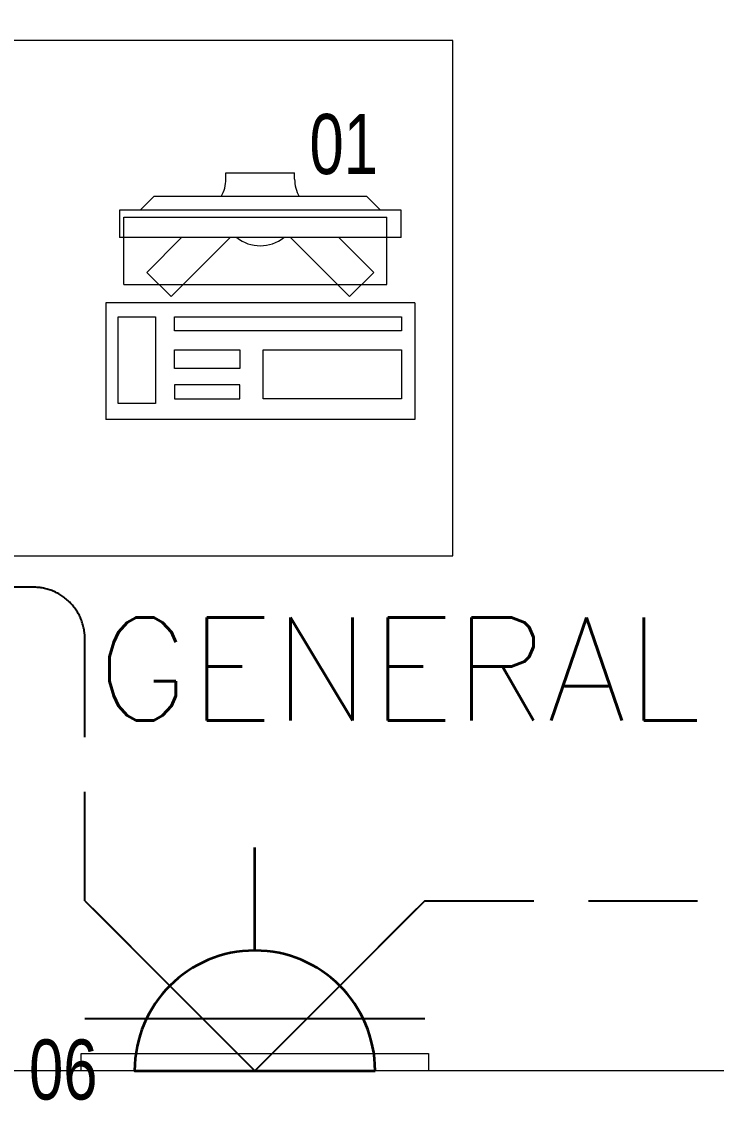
# Model space of a CAD drawing. Header units: inches. Extents: x -12418 to 57169, y -29325 to 19878.
# Drawn here: x 20767 to 21778, y -10001 to -8430 of the extents above; entities that cross this region are included whole.
import ezdxf
from ezdxf.enums import TextEntityAlignment as Align

# ---------------------------------------------------------------- set-up
doc = ezdxf.new("R2010")
doc.units = ezdxf.units.IN
doc.header["$LTSCALE"] = 25
doc.header["$MEASUREMENT"] = 0
doc.linetypes.add('DASHDOT', pattern=[25.4, 12.7, -6.35, 0, -6.35])
doc.linetypes.add('HIDDEN', pattern=[9.525, 6.35, -3.175])
doc.layers.get('0').update_dxf_attribs({"color": 8})
doc.layers.get('Defpoints').update_dxf_attribs({"color": 8})
for name, color, linetype, lineweight in [('00-Ground Floor$0$72_EGR_BASE_TEXT', 252, 'Continuous', 5), ('00-Ground Floor$0$72_EGR_EQP_TAG', 142, 'Continuous', 5), ('00-Ground Floor$0$LOADING', 253, 'Continuous', 5), ('00-Ground Floor$0$Walls', 251, 'Continuous', 5), ('E-LITE-CLNG-CNDT', 6, 'DASHDOT', 35), ('E-LITE-EXIT-NUMB', 6, 'Continuous', 25), ('E-POWR-FLOR-CNDT', 6, 'HIDDEN', 25), ('E-POWR-WALL @ 100', 4, 'Continuous', 35)]:
    doc.layers.add(name, color=color, linetype=linetype, lineweight=lineweight)
doc.styles.add('00-Ground Floor$0$SIMPLEX', font='SIMPLEX.shx', dxfattribs={"height": 150})
doc.styles.add('00-Ground Floor$0$X3G_ENTITY_257CFD', font='swisscl.ttf', dxfattribs={"height": 200})
doc.styles.add('DC_Simplex', font='SIMPLEX.shx', dxfattribs={"width": 0.7})

# ---------------------------------------------------------------- blocks, each defined once
blk = doc.blocks.new('00-Ground Floor$0$ITCWLS1-P')
at = {"layer": '00-Ground Floor$0$LOADING'}
for p, q in [((-0.17, 0.45), (-0.17, 0)), ((-0.17, 0.45), (0, 0.45)), ((0, 0.45), (0, 0)), ((-0.2651, 0.43, 0), (-0.3051, 0.43, 0)), ((-0.3051, 0.43, 0), (-0.3051, 0.02, 0)), ((-0.2651, 0.43, 0), (-0.2651, 0.02, 0)), ((-0.1496, 0.4305), (-0.1291, 0.4305)), ((-0.1291, 0.4305), (-0.1291, 0.4089)), ((-0.197, 0.4094), (-0.295, 0.4094)), ((-0.295, 0.0264), (-0.295, 0.4094)), ((-0.197, 0.0264), (-0.197, 0.4094)), ((-0.3251, 0.38, 0), (-0.3051, 0.4, 0)), ((-0.3251, 0.38, 0), (-0.3251, 0.07, 0)), ((-0.3503, 0.275), (-0.3596, 0.275)), ((-0.3596, 0.175), (-0.3596, 0.275)), ((-0.3503, 0.175), (-0.3596, 0.175)), ((-0.3251, 0.07, 0), (-0.3051, 0.05, 0)), ((-0.3051, 0.02, 0), (-0.2651, 0.02, 0)), ((-0.197, 0.0264), (-0.295, 0.0264)), ((-0.17, 0), (0, 0))]:
    blk.add_line(p, q, dxfattribs=at)
at = {"layer": '00-Ground Floor$0$LOADING', "extrusion": (2.48281e-10, 3.18408e-10, -1)}
for p, q in [((-0.2651, 0.3395), (-0.2144, 0.3902)), ((-0.1791, 0.3548), (-0.2144, 0.3902)), ((-0.2651, 0.2688), (-0.1791, 0.3548))]:
    blk.add_line(p, q, dxfattribs=at)
at = {"layer": '00-Ground Floor$0$LOADING', "extrusion": (2.48281e-10, -3.18408e-10, -1)}
for p, q in [((-0.2651, 0.1812), (-0.1791, 0.0952)), ((-0.2651, 0.1105), (-0.2144, 0.0598)), ((-0.1791, 0.0952), (-0.2144, 0.0598))]:
    blk.add_line(p, q, dxfattribs=at)
at = {"layer": '00-Ground Floor$0$LOADING'}
for points in [[(-0.1291, 0.4089), (-0.1291, 0.1), (-0.1496, 0.1), (-0.1496, 0.4305)], [(-0.1496, 0.1), (-0.1496, 0.1), (-0.1496, 0.1), (-0.1496, 0.1), (-0.1496, 0.1), (-0.1496, 0.1), (-0.1496, 0.1), (-0.1496, 0.1), (-0.1496, 0.1)], [(-0.1496, 0.1), (-0.1496, 0.1), (-0.1496, 0.1), (-0.1496, 0.1), (-0.1496, 0.1), (-0.1496, 0.1), (-0.1496, 0.1), (-0.1496, 0.1), (-0.1496, 0.1), (-0.1496, 0.1), (-0.1496, 0.1), (-0.1496, 0.1), (-0.1496, 0.1), (-0.1496, 0.1), (-0.1496, 0.1), (-0.1496, 0.1), (-0.1496, 0.1), (-0.1496, 0.1)], [(-0.1496, 0.1), (-0.1496, 0.1), (-0.1496, 0.1), (-0.1496, 0.1), (-0.1496, 0.1), (-0.1496, 0.1), (-0.1496, 0.1), (-0.1496, 0.1), (-0.1496, 0.1), (-0.1496, 0.1)], [(-0.1496, 0.1), (-0.1496, 0.1), (-0.1496, 0.1), (-0.1496, 0.1), (-0.1496, 0.1), (-0.1496, 0.1), (-0.1496, 0.1)], [(-0.1496, 0.1), (-0.1496, 0.1), (-0.1496, 0.1), (-0.1496, 0.1), (-0.1496, 0.1), (-0.1496, 0.1), (-0.1496, 0.1), (-0.1496, 0.1), (-0.1496, 0.1), (-0.1496, 0.1)], [(-0.1496, 0.1), (-0.1496, 0.1), (-0.1496, 0.1), (-0.1496, 0.1), (-0.1496, 0.1), (-0.1496, 0.1), (-0.1496, 0.1), (-0.1496, 0.1), (-0.1496, 0.1), (-0.1496, 0.1), (-0.1496, 0.1), (-0.1496, 0.1), (-0.1496, 0.1), (-0.1496, 0.1), (-0.1496, 0.1)], [(-0.1496, 0.1), (-0.1496, 0.1), (-0.1496, 0.1), (-0.1496, 0.1), (-0.1496, 0.1), (-0.1496, 0.1), (-0.1496, 0.1), (-0.1496, 0.1), (-0.1496, 0.1), (-0.1496, 0.1)], [(-0.1496, 0.1), (-0.1496, 0.1), (-0.1496, 0.1), (-0.1496, 0.1), (-0.1496, 0.1), (-0.1496, 0.1), (-0.1496, 0.1), (-0.1496, 0.1), (-0.1496, 0.1), (-0.1496, 0.1)], [(-0.1496, 0.1), (-0.1496, 0.1), (-0.1496, 0.1), (-0.1496, 0.1), (-0.1496, 0.1), (-0.1496, 0.1), (-0.1496, 0.1), (-0.1496, 0.1), (-0.1496, 0.1), (-0.1496, 0.1), (-0.1496, 0.1), (-0.1496, 0.1), (-0.1496, 0.1), (-0.1496, 0.1), (-0.1496, 0.1), (-0.1496, 0.1), (-0.1496, 0.1), (-0.1496, 0.1), (-0.1496, 0.1), (-0.1496, 0.1), (-0.1496, 0.1), (-0.1496, 0.1), (-0.1496, 0.1), (-0.1496, 0.1), (-0.1496, 0.1), (-0.1496, 0.1), (-0.1496, 0.1), (-0.1496, 0.1), (-0.1496, 0.1), (-0.1496, 0.1), (-0.1496, 0.1), (-0.1496, 0.1), (-0.1496, 0.1), (-0.1496, 0.1), (-0.1496, 0.1), (-0.1496, 0.1), (-0.1496, 0.1), (-0.1496, 0.1), (-0.1496, 0.1), (-0.1496, 0.1), (-0.1496, 0.1), (-0.1496, 0.1), (-0.1496, 0.1), (-0.1496, 0.1), (-0.1496, 0.1), (-0.1496, 0.1), (-0.1496, 0.1), (-0.1496, 0.1), (-0.1496, 0.1), (-0.1496, 0.1), (-0.1496, 0.1), (-0.1496, 0.1), (-0.1496, 0.1), (-0.1496, 0.1)], [(-0.1496, 0.1), (-0.1496, 0.1), (-0.1496, 0.1), (-0.1496, 0.1), (-0.1496, 0.1), (-0.1496, 0.1), (-0.1496, 0.1), (-0.1496, 0.1), (-0.1496, 0.1), (-0.1496, 0.1), (-0.1496, 0.1), (-0.1496, 0.1), (-0.1496, 0.1), (-0.1496, 0.1), (-0.1496, 0.1), (-0.1496, 0.1), (-0.1496, 0.1), (-0.1496, 0.1), (-0.1496, 0.1), (-0.1496, 0.1), (-0.1496, 0.1), (-0.1496, 0.1), (-0.1496, 0.1), (-0.1496, 0.1), (-0.1496, 0.1), (-0.1496, 0.1), (-0.1496, 0.1), (-0.1496, 0.1), (-0.1496, 0.1), (-0.1496, 0.1), (-0.1496, 0.1), (-0.1496, 0.1), (-0.1496, 0.1), (-0.1496, 0.1), (-0.1496, 0.1), (-0.1496, 0.1), (-0.1496, 0.1), (-0.1496, 0.1), (-0.1496, 0.1), (-0.1496, 0.1), (-0.1496, 0.1), (-0.1496, 0.1), (-0.1496, 0.1), (-0.1496, 0.1), (-0.1496, 0.1), (-0.1496, 0.1), (-0.1496, 0.1), (-0.1496, 0.1), (-0.1496, 0.1), (-0.1496, 0.1), (-0.1496, 0.1), (-0.1496, 0.1), (-0.1496, 0.1), (-0.1496, 0.1), (-0.1496, 0.1), (-0.1496, 0.1), (-0.1496, 0.1), (-0.1496, 0.1), (-0.1496, 0.1), (-0.1496, 0.1), (-0.1496, 0.1), (-0.1496, 0.1), (-0.1496, 0.1), (-0.1496, 0.1), (-0.1496, 0.1), (-0.1496, 0.1), (-0.1496, 0.1), (-0.1496, 0.1), (-0.1496, 0.1), (-0.1496, 0.1), (-0.1496, 0.1), (-0.1496, 0.1), (-0.1496, 0.1), (-0.1496, 0.1), (-0.1496, 0.1), (-0.1496, 0.1), (-0.1496, 0.1), (-0.1496, 0.1), (-0.1496, 0.1), (-0.1496, 0.1), (-0.1496, 0.1), (-0.1496, 0.1), (-0.1496, 0.1), (-0.1496, 0.1), (-0.1496, 0.1), (-0.1496, 0.1), (-0.1496, 0.1), (-0.1496, 0.1), (-0.1496, 0.1)], [(-0.1496, 0.1), (-0.1496, 0.1), (-0.1496, 0.1), (-0.1496, 0.1), (-0.1496, 0.1), (-0.1496, 0.1), (-0.1496, 0.1), (-0.1496, 0.1), (-0.1496, 0.1), (-0.1496, 0.1), (-0.1496, 0.1), (-0.1496, 0.1)], [(-0.1496, 0.1), (-0.1496, 0.1), (-0.1496, 0.1), (-0.1496, 0.1), (-0.1496, 0.1), (-0.1496, 0.1), (-0.1496, 0.1)], [(-0.1496, 0.1), (-0.1496, 0.1), (-0.1496, 0.1), (-0.1496, 0.1), (-0.1496, 0.1), (-0.1496, 0.1), (-0.1496, 0.1), (-0.1496, 0.1), (-0.1496, 0.1), (-0.1496, 0.1), (-0.1496, 0.1), (-0.1496, 0.1), (-0.1496, 0.1), (-0.1496, 0.1), (-0.1496, 0.1), (-0.1496, 0.1), (-0.1496, 0.1)], [(-0.1496, 0.1), (-0.1496, 0.1), (-0.1496, 0.1), (-0.1496, 0.1), (-0.1496, 0.1), (-0.1496, 0.1), (-0.1496, 0.1), (-0.1496, 0.1), (-0.1496, 0.1), (-0.1496, 0.1), (-0.1496, 0.1), (-0.1496, 0.1), (-0.1496, 0.1), (-0.1496, 0.1), (-0.1496, 0.1), (-0.1496, 0.1), (-0.1496, 0.1), (-0.1496, 0.1), (-0.1496, 0.1), (-0.1496, 0.1), (-0.1496, 0.1), (-0.1496, 0.1), (-0.1496, 0.1), (-0.1496, 0.1), (-0.1496, 0.1), (-0.1496, 0.1), (-0.1496, 0.1), (-0.1496, 0.1), (-0.1496, 0.1), (-0.1496, 0.1), (-0.1496, 0.1), (-0.1496, 0.1), (-0.1496, 0.1), (-0.1496, 0.1), (-0.1496, 0.1), (-0.1496, 0.1), (-0.1496, 0.1), (-0.1496, 0.1), (-0.1496, 0.1), (-0.1496, 0.1), (-0.1496, 0.1), (-0.1496, 0.1), (-0.1496, 0.1), (-0.1496, 0.1), (-0.1496, 0.1), (-0.1496, 0.1), (-0.1496, 0.1), (-0.1496, 0.1), (-0.1496, 0.1), (-0.1496, 0.1), (-0.1496, 0.1), (-0.1496, 0.1), (-0.1496, 0.1), (-0.1496, 0.1), (-0.1496, 0.1), (-0.1496, 0.1), (-0.1496, 0.1), (-0.1496, 0.1), (-0.1496, 0.1), (-0.1496, 0.1), (-0.1496, 0.1), (-0.1496, 0.1), (-0.1496, 0.1), (-0.1496, 0.1), (-0.1496, 0.1), (-0.1496, 0.1), (-0.1496, 0.1), (-0.1496, 0.1), (-0.1496, 0.1), (-0.1496, 0.1), (-0.1496, 0.1), (-0.1496, 0.1), (-0.1496, 0.1), (-0.1496, 0.1), (-0.1496, 0.1), (-0.1496, 0.1), (-0.1496, 0.1), (-0.1496, 0.1), (-0.1496, 0.1), (-0.1496, 0.1), (-0.1496, 0.1), (-0.1496, 0.1), (-0.1496, 0.1), (-0.1496, 0.1), (-0.1496, 0.1), (-0.1496, 0.1), (-0.1496, 0.1), (-0.1496, 0.1), (-0.1496, 0.1), (-0.1496, 0.1), (-0.1496, 0.1), (-0.1496, 0.1), (-0.1496, 0.1), (-0.1496, 0.1), (-0.1496, 0.1), (-0.1496, 0.1), (-0.1496, 0.1), (-0.1496, 0.1), (-0.1496, 0.1), (-0.1496, 0.1), (-0.1496, 0.1), (-0.1496, 0.1), (-0.1496, 0.1), (-0.1496, 0.1), (-0.1496, 0.1), (-0.1496, 0.1), (-0.1496, 0.1), (-0.1496, 0.1), (-0.1496, 0.1), (-0.1496, 0.1), (-0.1496, 0.1)], [(-0.1496, 0.1), (-0.1496, 0.1), (-0.1496, 0.1), (-0.1496, 0.1), (-0.1496, 0.1), (-0.1496, 0.1), (-0.1496, 0.1), (-0.1496, 0.1)]]:
    blk.add_lwpolyline(points, dxfattribs=at)
for points in [[(-0.1019, 0.4305), (-0.0304, 0.4305), (-0.0304, 0.2294), (-0.1019, 0.2294)], [(-0.1019, 0.1954), (-0.0747, 0.1954), (-0.0747, 0.1), (-0.1019, 0.1)], [(-0.0304, 0.1954), (-0.0508, 0.1954), (-0.0508, 0.1), (-0.0304, 0.1)], [(-0.1496, 0.1), (-0.1496, 0.1), (-0.1496, 0.1), (-0.1496, 0.1), (-0.1496, 0.1), (-0.1496, 0.1), (-0.1496, 0.1), (-0.1496, 0.1), (-0.1496, 0.1), (-0.1496, 0.1), (-0.1496, 0.1), (-0.1496, 0.1), (-0.1496, 0.1), (-0.1496, 0.1), (-0.1496, 0.1), (-0.1496, 0.1), (-0.1496, 0.1), (-0.1496, 0.1), (-0.1496, 0.1), (-0.1496, 0.1), (-0.1496, 0.1), (-0.1496, 0.1), (-0.1496, 0.1), (-0.1496, 0.1), (-0.1496, 0.1), (-0.1496, 0.1), (-0.1496, 0.1), (-0.1496, 0.1), (-0.1496, 0.1), (-0.1496, 0.1), (-0.1496, 0.1), (-0.1496, 0.1), (-0.1496, 0.1), (-0.1496, 0.1), (-0.1496, 0.1), (-0.1496, 0.1), (-0.1496, 0.1), (-0.1496, 0.1), (-0.1496, 0.1), (-0.1496, 0.1), (-0.1496, 0.1), (-0.1496, 0.1), (-0.1496, 0.1), (-0.1496, 0.1), (-0.1496, 0.1), (-0.1496, 0.1), (-0.1496, 0.1), (-0.1496, 0.1), (-0.1496, 0.1), (-0.1496, 0.1), (-0.1496, 0.1), (-0.1496, 0.1), (-0.1496, 0.1), (-0.1496, 0.1), (-0.1496, 0.1), (-0.1496, 0.1), (-0.1496, 0.1), (-0.1496, 0.1), (-0.1496, 0.1), (-0.1496, 0.1), (-0.1496, 0.1), (-0.1496, 0.1), (-0.1496, 0.1), (-0.1496, 0.1), (-0.1496, 0.1), (-0.1496, 0.1), (-0.1496, 0.1), (-0.1496, 0.1), (-0.1496, 0.1), (-0.1496, 0.1), (-0.1496, 0.1), (-0.1496, 0.1), (-0.1496, 0.1), (-0.1496, 0.1), (-0.1496, 0.1), (-0.1496, 0.1), (-0.1496, 0.1), (-0.1496, 0.1), (-0.1496, 0.1), (-0.1496, 0.1), (-0.1496, 0.1), (-0.1496, 0.1), (-0.1496, 0.1), (-0.1496, 0.1), (-0.1496, 0.1), (-0.1496, 0.1), (-0.1496, 0.1), (-0.1496, 0.1), (-0.1496, 0.1), (-0.1496, 0.1), (-0.1496, 0.1), (-0.1496, 0.1), (-0.1496, 0.1), (-0.1496, 0.1), (-0.1496, 0.1), (-0.1496, 0.1), (-0.1496, 0.1), (-0.1496, 0.1), (-0.1496, 0.1), (-0.1496, 0.1), (-0.1496, 0.1), (-0.1496, 0.1), (-0.1496, 0.1), (-0.1496, 0.1), (-0.1496, 0.1), (-0.1496, 0.1), (-0.1496, 0.1), (-0.1496, 0.1), (-0.1496, 0.1), (-0.1496, 0.1), (-0.1496, 0.1), (-0.1496, 0.1), (-0.1496, 0.1), (-0.1496, 0.1), (-0.1496, 0.1), (-0.1496, 0.1), (-0.1496, 0.1), (-0.1496, 0.1), (-0.1496, 0.1), (-0.1496, 0.1), (-0.1496, 0.1), (-0.1496, 0.1), (-0.1496, 0.1), (-0.1496, 0.1), (-0.1496, 0.1), (-0.1496, 0.1), (-0.1496, 0.1), (-0.1496, 0.1), (-0.1496, 0.1), (-0.1496, 0.1), (-0.1496, 0.1), (-0.1496, 0.1), (-0.1496, 0.1), (-0.1496, 0.1), (-0.1496, 0.1), (-0.1496, 0.1), (-0.1496, 0.1), (-0.1496, 0.1), (-0.1496, 0.1), (-0.1496, 0.1), (-0.1496, 0.1), (-0.1496, 0.1), (-0.1496, 0.1), (-0.1496, 0.1), (-0.1496, 0.1), (-0.1496, 0.1), (-0.1496, 0.1), (-0.1496, 0.1), (-0.1496, 0.1), (-0.1496, 0.1), (-0.1496, 0.1), (-0.1496, 0.1), (-0.1496, 0.1), (-0.1496, 0.1), (-0.1496, 0.1), (-0.1496, 0.1), (-0.1496, 0.1), (-0.1496, 0.1), (-0.1496, 0.1), (-0.1496, 0.1), (-0.1496, 0.1), (-0.1496, 0.1), (-0.1496, 0.1), (-0.1496, 0.1), (-0.1496, 0.1), (-0.1496, 0.1), (-0.1496, 0.1), (-0.1496, 0.1), (-0.1496, 0.1), (-0.1496, 0.1), (-0.1496, 0.1), (-0.1496, 0.1), (-0.1496, 0.1), (-0.1496, 0.1), (-0.1496, 0.1), (-0.1496, 0.1), (-0.1496, 0.1), (-0.1496, 0.1), (-0.1496, 0.1), (-0.1496, 0.1), (-0.1496, 0.1), (-0.1496, 0.1), (-0.1496, 0.1), (-0.1496, 0.1), (-0.1496, 0.1), (-0.1496, 0.1), (-0.1496, 0.1), (-0.1496, 0.1), (-0.1496, 0.1), (-0.1496, 0.1), (-0.1496, 0.1), (-0.1496, 0.1), (-0.1496, 0.1), (-0.1496, 0.1), (-0.1496, 0.1), (-0.1496, 0.1), (-0.1496, 0.1), (-0.1496, 0.1), (-0.1496, 0.1), (-0.1496, 0.1), (-0.1496, 0.1), (-0.1496, 0.1), (-0.1496, 0.1), (-0.1496, 0.1), (-0.1496, 0.1), (-0.1496, 0.1), (-0.1496, 0.1), (-0.1496, 0.1), (-0.1496, 0.1), (-0.1496, 0.1), (-0.1496, 0.1), (-0.1496, 0.1), (-0.1496, 0.1), (-0.1496, 0.1), (-0.1496, 0.1), (-0.1496, 0.1), (-0.1496, 0.1), (-0.1496, 0.1), (-0.1496, 0.1), (-0.1496, 0.1), (-0.1496, 0.1), (-0.1496, 0.1), (-0.1496, 0.1), (-0.1496, 0.1), (-0.1496, 0.1), (-0.1496, 0.1), (-0.1496, 0.1), (-0.1496, 0.1), (-0.1496, 0.1), (-0.1496, 0.1), (-0.1496, 0.1), (-0.1496, 0.1), (-0.1496, 0.1), (-0.1496, 0.1), (-0.1496, 0.1), (-0.1496, 0.1), (-0.1496, 0.1), (-0.1496, 0.1), (-0.1496, 0.1), (-0.1496, 0.1), (-0.1496, 0.1), (-0.1496, 0.1), (-0.1496, 0.1), (-0.1496, 0.1), (-0.1496, 0.1), (-0.1496, 0.1), (-0.1496, 0.1), (-0.1496, 0.1), (-0.1496, 0.1), (-0.1496, 0.1), (-0.1496, 0.1), (-0.1496, 0.1), (-0.1496, 0.1), (-0.1496, 0.1), (-0.1496, 0.1), (-0.1496, 0.1), (-0.1496, 0.1), (-0.1496, 0.1), (-0.1496, 0.1), (-0.1496, 0.1), (-0.1496, 0.1), (-0.1496, 0.1), (-0.1496, 0.1), (-0.1496, 0.1), (-0.1496, 0.1), (-0.1496, 0.1), (-0.1496, 0.1), (-0.1496, 0.1), (-0.1496, 0.1), (-0.1496, 0.1), (-0.1496, 0.1), (-0.1496, 0.1), (-0.1496, 0.1), (-0.1496, 0.1), (-0.1496, 0.1), (-0.1496, 0.1), (-0.1496, 0.1)], [(-0.1496, 0.1), (-0.1496, 0.1), (-0.1496, 0.1), (-0.1496, 0.1), (-0.1496, 0.1), (-0.1496, 0.1), (-0.1496, 0.1), (-0.1496, 0.1), (-0.1496, 0.1), (-0.1496, 0.1), (-0.1496, 0.1), (-0.1496, 0.1), (-0.1496, 0.1), (-0.1496, 0.1), (-0.1496, 0.1), (-0.1496, 0.1), (-0.1496, 0.1), (-0.1496, 0.1), (-0.1496, 0.1), (-0.1496, 0.1), (-0.1496, 0.1), (-0.1496, 0.1), (-0.1496, 0.1), (-0.1496, 0.1), (-0.1496, 0.1), (-0.1496, 0.1), (-0.1496, 0.1), (-0.1496, 0.1), (-0.1496, 0.1), (-0.1496, 0.1), (-0.1496, 0.1), (-0.1496, 0.1), (-0.1496, 0.1), (-0.1496, 0.1), (-0.1496, 0.1), (-0.1496, 0.1), (-0.1496, 0.1), (-0.1496, 0.1), (-0.1496, 0.1), (-0.1496, 0.1), (-0.1496, 0.1), (-0.1496, 0.1), (-0.1496, 0.1), (-0.1496, 0.1), (-0.1496, 0.1), (-0.1496, 0.1), (-0.1496, 0.1), (-0.1496, 0.1), (-0.1496, 0.1), (-0.1496, 0.1), (-0.1496, 0.1), (-0.1496, 0.1), (-0.1496, 0.1), (-0.1496, 0.1), (-0.1496, 0.1), (-0.1496, 0.1), (-0.1496, 0.1), (-0.1496, 0.1), (-0.1496, 0.1), (-0.1496, 0.1), (-0.1496, 0.1), (-0.1496, 0.1), (-0.1496, 0.1), (-0.1496, 0.1), (-0.1496, 0.1), (-0.1496, 0.1), (-0.1496, 0.1), (-0.1496, 0.1), (-0.1496, 0.1), (-0.1496, 0.1), (-0.1496, 0.1), (-0.1496, 0.1), (-0.1496, 0.1), (-0.1496, 0.1), (-0.1496, 0.1), (-0.1496, 0.1), (-0.1496, 0.1), (-0.1496, 0.1), (-0.1496, 0.1), (-0.1496, 0.1), (-0.1496, 0.1), (-0.1496, 0.1), (-0.1496, 0.1), (-0.1496, 0.1), (-0.1496, 0.1), (-0.1496, 0.1), (-0.1496, 0.1), (-0.1496, 0.1), (-0.1496, 0.1), (-0.1496, 0.1), (-0.1496, 0.1), (-0.1496, 0.1), (-0.1496, 0.1), (-0.1496, 0.1), (-0.1496, 0.1), (-0.1496, 0.1), (-0.1496, 0.1), (-0.1496, 0.1), (-0.1496, 0.1), (-0.1496, 0.1), (-0.1496, 0.1), (-0.1496, 0.1), (-0.1496, 0.1), (-0.1496, 0.1), (-0.1496, 0.1), (-0.1496, 0.1), (-0.1496, 0.1), (-0.1496, 0.1), (-0.1496, 0.1), (-0.1496, 0.1), (-0.1496, 0.1), (-0.1496, 0.1), (-0.1496, 0.1), (-0.1496, 0.1), (-0.1496, 0.1), (-0.1496, 0.1), (-0.1496, 0.1), (-0.1496, 0.1), (-0.1496, 0.1), (-0.1496, 0.1), (-0.1496, 0.1), (-0.1496, 0.1), (-0.1496, 0.1), (-0.1496, 0.1), (-0.1496, 0.1), (-0.1496, 0.1), (-0.1496, 0.1), (-0.1496, 0.1), (-0.1496, 0.1), (-0.1496, 0.1), (-0.1496, 0.1), (-0.1496, 0.1), (-0.1496, 0.1), (-0.1496, 0.1), (-0.1496, 0.1), (-0.1496, 0.1), (-0.1496, 0.1), (-0.1496, 0.1), (-0.1496, 0.1), (-0.1496, 0.1), (-0.1496, 0.1), (-0.1496, 0.1), (-0.1496, 0.1), (-0.1496, 0.1), (-0.1496, 0.1), (-0.1496, 0.1), (-0.1496, 0.1), (-0.1496, 0.1), (-0.1496, 0.1), (-0.1496, 0.1), (-0.1496, 0.1), (-0.1496, 0.1), (-0.1496, 0.1), (-0.1496, 0.1), (-0.1496, 0.1), (-0.1496, 0.1), (-0.1496, 0.1), (-0.1496, 0.1), (-0.1496, 0.1), (-0.1496, 0.1), (-0.1496, 0.1), (-0.1496, 0.1), (-0.1496, 0.1), (-0.1496, 0.1), (-0.1496, 0.1), (-0.1496, 0.1), (-0.1496, 0.1), (-0.1496, 0.1), (-0.1496, 0.1), (-0.1496, 0.1), (-0.1496, 0.1), (-0.1496, 0.1), (-0.1496, 0.1), (-0.1496, 0.1), (-0.1496, 0.1), (-0.1496, 0.1), (-0.1496, 0.1), (-0.1496, 0.1), (-0.1496, 0.1), (-0.1496, 0.1), (-0.1496, 0.1), (-0.1496, 0.1), (-0.1496, 0.1), (-0.1496, 0.1), (-0.1496, 0.1), (-0.1496, 0.1), (-0.1496, 0.1), (-0.1496, 0.1), (-0.1496, 0.1), (-0.1496, 0.1), (-0.1496, 0.1), (-0.1496, 0.1), (-0.1496, 0.1), (-0.1496, 0.1), (-0.1496, 0.1), (-0.1496, 0.1), (-0.1496, 0.1), (-0.1496, 0.1), (-0.1496, 0.1), (-0.1496, 0.1), (-0.1496, 0.1), (-0.1496, 0.1), (-0.1496, 0.1), (-0.1496, 0.1), (-0.1496, 0.1), (-0.1496, 0.1), (-0.1496, 0.1), (-0.1496, 0.1), (-0.1496, 0.1), (-0.1496, 0.1), (-0.1496, 0.1), (-0.1496, 0.1), (-0.1496, 0.1), (-0.1496, 0.1)], [(-0.1496, 0.1), (-0.1496, 0.1), (-0.1496, 0.1), (-0.1496, 0.1), (-0.1496, 0.1), (-0.1496, 0.1), (-0.1496, 0.1), (-0.1496, 0.1), (-0.1496, 0.1), (-0.1496, 0.1), (-0.1496, 0.1), (-0.1496, 0.1), (-0.1496, 0.1), (-0.1496, 0.1), (-0.1496, 0.1), (-0.1496, 0.1), (-0.1496, 0.1), (-0.1496, 0.1), (-0.1496, 0.1), (-0.1496, 0.1), (-0.1496, 0.1), (-0.1496, 0.1), (-0.1496, 0.1), (-0.1496, 0.1), (-0.1496, 0.1), (-0.1496, 0.1), (-0.1496, 0.1), (-0.1496, 0.1), (-0.1496, 0.1), (-0.1496, 0.1), (-0.1496, 0.1), (-0.1496, 0.1), (-0.1496, 0.1), (-0.1496, 0.1), (-0.1496, 0.1), (-0.1496, 0.1), (-0.1496, 0.1), (-0.1496, 0.1), (-0.1496, 0.1), (-0.1496, 0.1), (-0.1496, 0.1), (-0.1496, 0.1), (-0.1496, 0.1), (-0.1496, 0.1), (-0.1496, 0.1), (-0.1496, 0.1), (-0.1496, 0.1), (-0.1496, 0.1), (-0.1496, 0.1), (-0.1496, 0.1), (-0.1496, 0.1), (-0.1496, 0.1), (-0.1496, 0.1), (-0.1496, 0.1), (-0.1496, 0.1), (-0.1496, 0.1), (-0.1496, 0.1), (-0.1496, 0.1), (-0.1496, 0.1), (-0.1496, 0.1), (-0.1496, 0.1), (-0.1496, 0.1), (-0.1496, 0.1), (-0.1496, 0.1), (-0.1496, 0.1), (-0.1496, 0.1), (-0.1496, 0.1), (-0.1496, 0.1), (-0.1496, 0.1), (-0.1496, 0.1), (-0.1496, 0.1), (-0.1496, 0.1), (-0.1496, 0.1), (-0.1496, 0.1), (-0.1496, 0.1), (-0.1496, 0.1), (-0.1496, 0.1), (-0.1496, 0.1), (-0.1496, 0.1), (-0.1496, 0.1), (-0.1496, 0.1), (-0.1496, 0.1), (-0.1496, 0.1), (-0.1496, 0.1), (-0.1496, 0.1), (-0.1496, 0.1), (-0.1496, 0.1), (-0.1496, 0.1), (-0.1496, 0.1), (-0.1496, 0.1), (-0.1496, 0.1), (-0.1496, 0.1), (-0.1496, 0.1), (-0.1496, 0.1), (-0.1496, 0.1), (-0.1496, 0.1), (-0.1496, 0.1), (-0.1496, 0.1), (-0.1496, 0.1), (-0.1496, 0.1), (-0.1496, 0.1), (-0.1496, 0.1), (-0.1496, 0.1), (-0.1496, 0.1), (-0.1496, 0.1), (-0.1496, 0.1), (-0.1496, 0.1), (-0.1496, 0.1), (-0.1496, 0.1), (-0.1496, 0.1), (-0.1496, 0.1), (-0.1496, 0.1), (-0.1496, 0.1), (-0.1496, 0.1), (-0.1496, 0.1), (-0.1496, 0.1), (-0.1496, 0.1), (-0.1496, 0.1), (-0.1496, 0.1), (-0.1496, 0.1), (-0.1496, 0.1), (-0.1496, 0.1), (-0.1496, 0.1), (-0.1496, 0.1), (-0.1496, 0.1), (-0.1496, 0.1), (-0.1496, 0.1), (-0.1496, 0.1), (-0.1496, 0.1), (-0.1496, 0.1), (-0.1496, 0.1), (-0.1496, 0.1), (-0.1496, 0.1), (-0.1496, 0.1), (-0.1496, 0.1), (-0.1496, 0.1), (-0.1496, 0.1), (-0.1496, 0.1), (-0.1496, 0.1), (-0.1496, 0.1), (-0.1496, 0.1), (-0.1496, 0.1), (-0.1496, 0.1), (-0.1496, 0.1), (-0.1496, 0.1), (-0.1496, 0.1), (-0.1496, 0.1), (-0.1496, 0.1), (-0.1496, 0.1), (-0.1496, 0.1), (-0.1496, 0.1), (-0.1496, 0.1), (-0.1496, 0.1), (-0.1496, 0.1), (-0.1496, 0.1), (-0.1496, 0.1), (-0.1496, 0.1), (-0.1496, 0.1), (-0.1496, 0.1), (-0.1496, 0.1), (-0.1496, 0.1), (-0.1496, 0.1), (-0.1496, 0.1), (-0.1496, 0.1), (-0.1496, 0.1), (-0.1496, 0.1), (-0.1496, 0.1), (-0.1496, 0.1), (-0.1496, 0.1), (-0.1496, 0.1), (-0.1496, 0.1), (-0.1496, 0.1), (-0.1496, 0.1), (-0.1496, 0.1), (-0.1496, 0.1), (-0.1496, 0.1), (-0.1496, 0.1), (-0.1496, 0.1), (-0.1496, 0.1), (-0.1496, 0.1), (-0.1496, 0.1), (-0.1496, 0.1), (-0.1496, 0.1), (-0.1496, 0.1), (-0.1496, 0.1), (-0.1496, 0.1), (-0.1496, 0.1), (-0.1496, 0.1), (-0.1496, 0.1), (-0.1496, 0.1), (-0.1496, 0.1), (-0.1496, 0.1), (-0.1496, 0.1), (-0.1496, 0.1), (-0.1496, 0.1), (-0.1496, 0.1), (-0.1496, 0.1), (-0.1496, 0.1), (-0.1496, 0.1), (-0.1496, 0.1), (-0.1496, 0.1), (-0.1496, 0.1), (-0.1496, 0.1), (-0.1496, 0.1), (-0.1496, 0.1), (-0.1496, 0.1), (-0.1496, 0.1), (-0.1496, 0.1), (-0.1496, 0.1), (-0.1496, 0.1), (-0.1496, 0.1), (-0.1496, 0.1), (-0.1496, 0.1), (-0.1496, 0.1), (-0.1496, 0.1), (-0.1496, 0.1), (-0.1496, 0.1), (-0.1496, 0.1), (-0.1496, 0.1)], [(-0.1496, 0.0727), (-0.0236, 0.0727), (-0.0236, 0.0182), (-0.1496, 0.0182)]]:
    blk.add_lwpolyline(points, close=True, dxfattribs=at)
for centre, radius, start, end in [((-0.3503, 0.325), 0.05, 270, 300.3093), ((-0.3089, 0.225), 0.0556, 321.9431, 38.0569), ((-0.3503, 0.125), 0.05, 59.6907, 90)]:
    blk.add_arc(centre, radius, start, end, dxfattribs=at)
blk = doc.blocks.new('00-Ground Floor')
at = {"layer": '00-Ground Floor$0$LOADING', "elevation": 0}
blk.add_lwpolyline([(21394.7, -9207.4), (21394.7, -8457.4), (19894.7, -8457.4), (19894.7, -9207.4)], close=True, dxfattribs=at)
blk.add_lwpolyline([(20853.3, -9957.4), (20853.3, -9932.4), (21359.3, -9932.4), (21359.3, -9957.4), (20853.3, -9957.4)], dxfattribs=at)
at = {"layer": '00-Ground Floor$0$Walls'}
blk.add_line((23849.5, -9957.4, 0), (19697.7, -9957.4, 0), dxfattribs=at)
at = {"layer": '00-Ground Floor$0$LOADING', "extrusion": (1.93991e-16, -8.01373e-06, 1), "xscale": 1000.000000000006, "yscale": 1000.000000000006, "zscale": 1000.000000000006, "rotation": 270}
blk.add_blockref('00-Ground Floor$0$ITCWLS1-P', (20889.2, -9009.3, 0.1), dxfattribs=at)
at = {"layer": '00-Ground Floor$0$72_EGR_BASE_TEXT', "insert": (22360.5, -9297.4, 0), "char_height": 150, "attachment_point": 2, "style": '00-Ground Floor$0$SIMPLEX'}
blk.add_mtext('GENERAL CONSULT ROOM (4)', dxfattribs=at)
at = {"layer": '00-Ground Floor$0$72_EGR_EQP_TAG', "char_height": 87.47, "attachment_point": 2, "style": '00-Ground Floor$0$X3G_ENTITY_257CFD'}
for s, insert in [('01', (21235.7, -8564.2, 0)), ('06', (20827.4, -9911.9, 0))]:
    blk.add_mtext(s, dxfattribs=dict(at, insert=insert))
blk = doc.blocks.new('*U36')
blk.add_line((-1.75, 0), (-3.25, 0))
blk.add_lwpolyline([(0, 1.75, 1), (0, -1.75)], format="xyb", close=True)
at = {"layer": 'Defpoints'}
for p, q in [((-2.475, 2.475), (0, 0)), ((-0.758, -2.475), (-0.758, 2.475)), ((-2.475, -2.475), (0, 0))]:
    blk.add_line(p, q, dxfattribs=at)
at = {"layer": 'E-LITE-EXIT-NUMB', "style": 'DC_Simplex', "width": 0.7, "flags": 8}
blk.add_attdef('TYPE', text='', height=2, rotation=360, dxfattribs=at).set_placement((-2.682, 5.238), align=Align.RIGHT)
blk.add_attdef('CIRCUIT', (2.682, 5.238), '', height=2, rotation=360, dxfattribs=at)

msp = doc.modelspace()

# ---------------------------------------------------------------- linework, layer by layer
at = {"layer": 'E-POWR-FLOR-CNDT', "elevation": 0}
for points in [[(21230, -9833.7), (21353.7, -9709.9), (23527, -9709.9, 0.414214), (23602, -9634.9), (23602, -7584.1), (23725.8, -7460.4)], [(20982.5, -9833.7), (20858.8, -9709.9), (20858.8, -9328.3, 0.414214), (20783.8, -9253.3), (19945.2, -9253.3), (19821.5, -9129.5)]]:
    msp.add_lwpolyline(points, format="xyb", dxfattribs=at)

# ---------------------------------------------------------------- block references
at = {"layer": 'E-LITE-CLNG-CNDT'}
msp.add_blockref('00-Ground Floor', (0, 0), dxfattribs=at)
at = {"layer": 'E-POWR-WALL @ 100', "xscale": 100, "yscale": 100, "zscale": 100, "rotation": 270}
msp.add_blockref('*U36', (21106.3, -9957.4, 0), dxfattribs=at)

doc.saveas('drawing.dxf')
